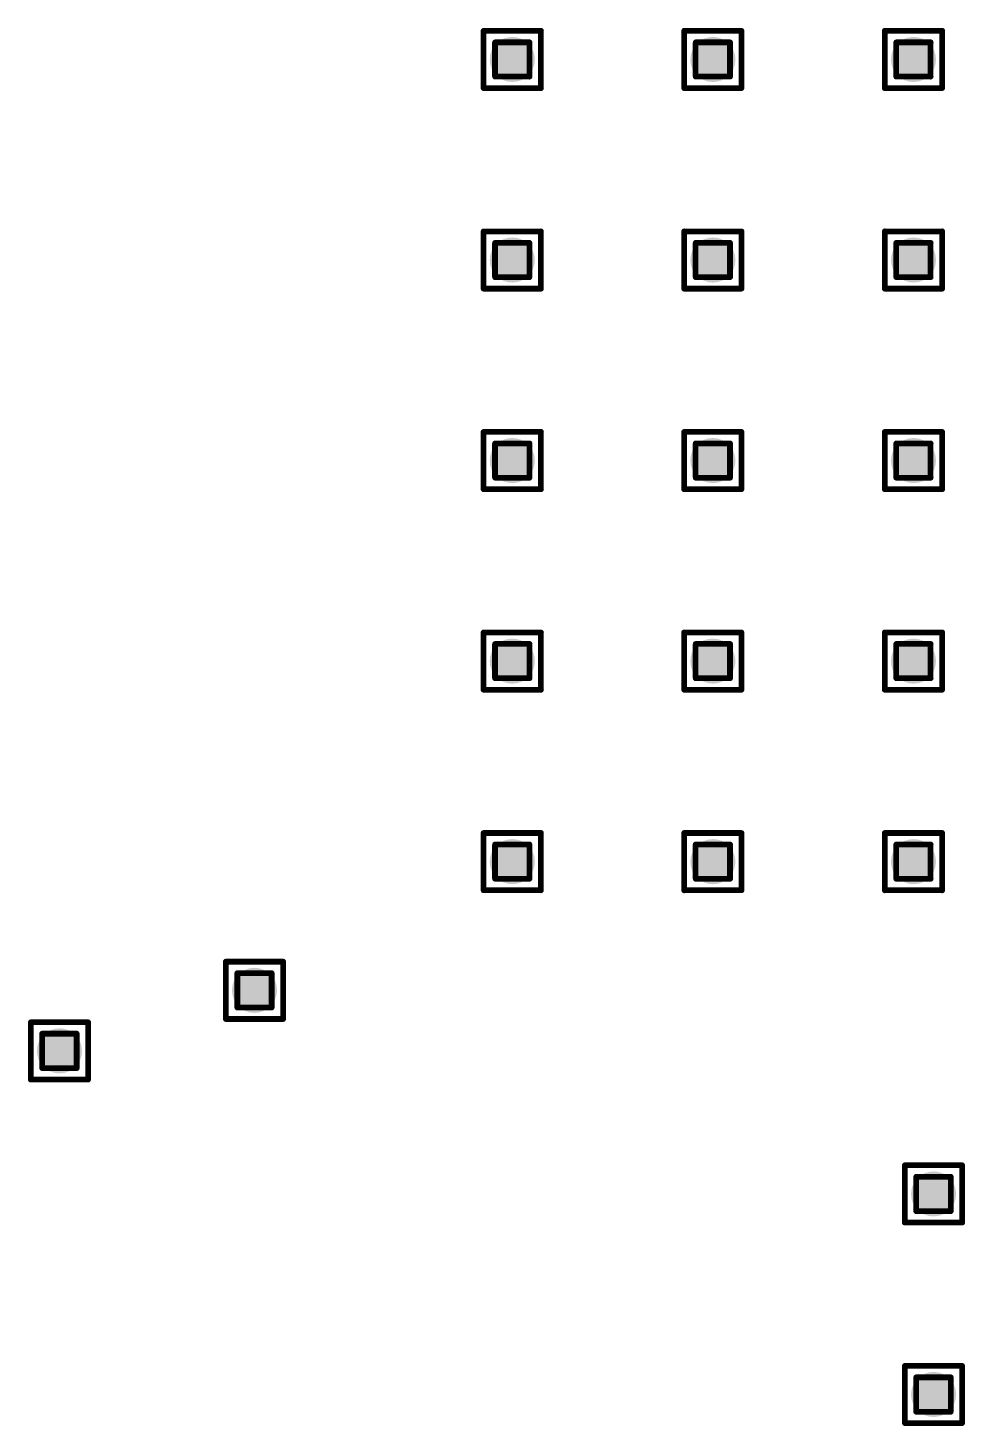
# Model space of a CAD drawing. Header units: millimetres. Extents: x -25 to 478, y -31 to 252.
# Drawn here: x 99.26 to 107.57, y 85.93 to 98.32 of the extents above; entities that cross this region are included whole.
import ezdxf

# ---------------------------------------------------------------- set-up
doc = ezdxf.new("R2010")
doc.units = ezdxf.units.MM
doc.layers.add('DrillDrawing', color=1, linetype='Continuous')
doc.layers.add('ViaHoleLayer', color=16, linetype='Continuous')

msp = doc.modelspace()

# ---------------------------------------------------------------- hatches: boundary and pattern name
at = {"layer": 'ViaHoleLayer'}
h = msp.add_hatch(color=16, dxfattribs=at)
edge = h.paths.add_edge_path()
edge.add_arc((103.556, 98.042), 0.2, 0, 360)
h = msp.add_hatch(color=16, dxfattribs=at)
edge = h.paths.add_edge_path()
edge.add_arc((105.334, 98.042), 0.2, 0, 360)
h = msp.add_hatch(color=16, dxfattribs=at)
edge = h.paths.add_edge_path()
edge.add_arc((107.112, 98.042), 0.2, 0, 360)
h = msp.add_hatch(color=16, dxfattribs=at)
edge = h.paths.add_edge_path()
edge.add_arc((103.556, 96.264), 0.2, 0, 360)
h = msp.add_hatch(color=16, dxfattribs=at)
edge = h.paths.add_edge_path()
edge.add_arc((105.334, 96.264), 0.2, 0, 360)
h = msp.add_hatch(color=16, dxfattribs=at)
edge = h.paths.add_edge_path()
edge.add_arc((107.112, 96.264), 0.2, 0, 360)
h = msp.add_hatch(color=16, dxfattribs=at)
edge = h.paths.add_edge_path()
edge.add_arc((103.556, 94.486), 0.2, 0, 360)
h = msp.add_hatch(color=16, dxfattribs=at)
edge = h.paths.add_edge_path()
edge.add_arc((105.334, 94.486), 0.2, 0, 360)
h = msp.add_hatch(color=16, dxfattribs=at)
edge = h.paths.add_edge_path()
edge.add_arc((107.112, 94.486), 0.2, 0, 360)
h = msp.add_hatch(color=16, dxfattribs=at)
edge = h.paths.add_edge_path()
edge.add_arc((103.556, 92.708), 0.2, 0, 360)
h = msp.add_hatch(color=16, dxfattribs=at)
edge = h.paths.add_edge_path()
edge.add_arc((105.334, 92.708), 0.2, 0, 360)
h = msp.add_hatch(color=16, dxfattribs=at)
edge = h.paths.add_edge_path()
edge.add_arc((107.112, 92.708), 0.2, 0, 360)
h = msp.add_hatch(color=16, dxfattribs=at)
edge = h.paths.add_edge_path()
edge.add_arc((103.556, 90.93), 0.2, 0, 360)
h = msp.add_hatch(color=16, dxfattribs=at)
edge = h.paths.add_edge_path()
edge.add_arc((105.334, 90.93), 0.2, 0, 360)
h = msp.add_hatch(color=16, dxfattribs=at)
edge = h.paths.add_edge_path()
edge.add_arc((107.112, 90.93), 0.2, 0, 360)
h = msp.add_hatch(color=16, dxfattribs=at)
edge = h.paths.add_edge_path()
edge.add_arc((101.271, 89.789), 0.2, 0, 360)
h = msp.add_hatch(color=16, dxfattribs=at)
edge = h.paths.add_edge_path()
edge.add_arc((99.543, 89.252), 0.2, 0, 360)
h = msp.add_hatch(color=16, dxfattribs=at)
edge = h.paths.add_edge_path()
edge.add_arc((107.29, 87.984), 0.2, 0, 360)
h = msp.add_hatch(color=16, dxfattribs=at)
edge = h.paths.add_edge_path()
edge.add_arc((107.29, 86.206), 0.2, 0, 360)

# ---------------------------------------------------------------- linework, layer by layer
at = {"layer": 'DrillDrawing', "const_width": 0.0508}
for points in [[(103.302, 98.296), (103.81, 98.296)], [(103.302, 97.788), (103.302, 98.296)], [(103.81, 97.788), (103.81, 98.296)], [(105.08, 98.296), (105.588, 98.296)], [(105.08, 97.788), (105.08, 98.296)], [(105.588, 97.788), (105.588, 98.296)], [(106.858, 98.296), (107.366, 98.296)], [(106.858, 97.788), (106.858, 98.296)], [(107.366, 97.788), (107.366, 98.296)], [(103.403, 98.194), (103.708, 98.194)], [(103.403, 97.89), (103.403, 98.194)], [(103.708, 97.89), (103.708, 98.194)], [(105.181, 98.194), (105.486, 98.194)], [(105.181, 97.89), (105.181, 98.194)], [(105.486, 97.89), (105.486, 98.194)], [(106.959, 98.194), (107.264, 98.194)], [(106.959, 97.89), (106.959, 98.194)], [(107.264, 97.89), (107.264, 98.194)], [(103.302, 97.788), (103.81, 97.788)], [(103.403, 97.89), (103.708, 97.89)], [(105.08, 97.788), (105.588, 97.788)], [(105.181, 97.89), (105.486, 97.89)], [(106.858, 97.788), (107.366, 97.788)], [(106.959, 97.89), (107.264, 97.89)], [(103.302, 96.518), (103.81, 96.518)], [(103.302, 96.01), (103.302, 96.518)], [(103.403, 96.416), (103.708, 96.416)], [(103.403, 96.112), (103.403, 96.416)], [(103.708, 96.112), (103.708, 96.416)], [(103.81, 96.01), (103.81, 96.518)], [(105.08, 96.518), (105.588, 96.518)], [(105.08, 96.01), (105.08, 96.518)], [(105.181, 96.416), (105.486, 96.416)], [(105.181, 96.112), (105.181, 96.416)], [(105.486, 96.112), (105.486, 96.416)], [(105.588, 96.01), (105.588, 96.518)], [(106.858, 96.518), (107.366, 96.518)], [(106.858, 96.01), (106.858, 96.518)], [(106.959, 96.416), (107.264, 96.416)], [(106.959, 96.112), (106.959, 96.416)], [(107.264, 96.112), (107.264, 96.416)], [(107.366, 96.01), (107.366, 96.518)], [(103.403, 96.112), (103.708, 96.112)], [(105.181, 96.112), (105.486, 96.112)], [(106.959, 96.112), (107.264, 96.112)], [(103.302, 96.01), (103.81, 96.01)], [(105.08, 96.01), (105.588, 96.01)], [(106.858, 96.01), (107.366, 96.01)], [(103.302, 94.74), (103.81, 94.74)], [(103.302, 94.232), (103.302, 94.74)], [(103.81, 94.232), (103.81, 94.74)], [(105.08, 94.74), (105.588, 94.74)], [(105.08, 94.232), (105.08, 94.74)], [(105.588, 94.232), (105.588, 94.74)], [(106.858, 94.74), (107.366, 94.74)], [(106.858, 94.232), (106.858, 94.74)], [(107.366, 94.232), (107.366, 94.74)], [(103.403, 94.638), (103.708, 94.638)], [(103.403, 94.334), (103.403, 94.638)], [(103.708, 94.334), (103.708, 94.638)], [(105.181, 94.638), (105.486, 94.638)], [(105.181, 94.334), (105.181, 94.638)], [(105.486, 94.334), (105.486, 94.638)], [(106.959, 94.638), (107.264, 94.638)], [(106.959, 94.334), (106.959, 94.638)], [(107.264, 94.334), (107.264, 94.638)], [(103.403, 94.334), (103.708, 94.334)], [(105.181, 94.334), (105.486, 94.334)], [(106.959, 94.334), (107.264, 94.334)], [(103.302, 94.232), (103.81, 94.232)], [(105.08, 94.232), (105.588, 94.232)], [(106.858, 94.232), (107.366, 94.232)], [(103.302, 92.962), (103.81, 92.962)], [(103.302, 92.454), (103.302, 92.962)], [(103.81, 92.454), (103.81, 92.962)], [(105.08, 92.962), (105.588, 92.962)], [(105.08, 92.454), (105.08, 92.962)], [(105.588, 92.454), (105.588, 92.962)], [(106.858, 92.962), (107.366, 92.962)], [(106.858, 92.454), (106.858, 92.962)], [(107.366, 92.454), (107.366, 92.962)], [(103.403, 92.86), (103.708, 92.86)], [(103.403, 92.556), (103.403, 92.86)], [(103.708, 92.556), (103.708, 92.86)], [(105.181, 92.86), (105.486, 92.86)], [(105.181, 92.556), (105.181, 92.86)], [(105.486, 92.556), (105.486, 92.86)], [(106.959, 92.86), (107.264, 92.86)], [(106.959, 92.556), (106.959, 92.86)], [(107.264, 92.556), (107.264, 92.86)], [(103.302, 92.454), (103.81, 92.454)], [(103.403, 92.556), (103.708, 92.556)], [(105.08, 92.454), (105.588, 92.454)], [(105.181, 92.556), (105.486, 92.556)], [(106.858, 92.454), (107.366, 92.454)], [(106.959, 92.556), (107.264, 92.556)], [(103.302, 91.184), (103.81, 91.184)], [(103.302, 90.676), (103.302, 91.184)], [(103.403, 91.082), (103.708, 91.082)], [(103.403, 90.778), (103.403, 91.082)], [(103.708, 90.778), (103.708, 91.082)], [(103.81, 90.676), (103.81, 91.184)], [(105.08, 91.184), (105.588, 91.184)], [(105.08, 90.676), (105.08, 91.184)], [(105.181, 91.082), (105.486, 91.082)], [(105.181, 90.778), (105.181, 91.082)], [(105.486, 90.778), (105.486, 91.082)], [(105.588, 90.676), (105.588, 91.184)], [(106.858, 91.184), (107.366, 91.184)], [(106.858, 90.676), (106.858, 91.184)], [(106.959, 91.082), (107.264, 91.082)], [(106.959, 90.778), (106.959, 91.082)], [(107.264, 90.778), (107.264, 91.082)], [(107.366, 90.676), (107.366, 91.184)], [(103.403, 90.778), (103.708, 90.778)], [(105.181, 90.778), (105.486, 90.778)], [(106.959, 90.778), (107.264, 90.778)], [(103.302, 90.676), (103.81, 90.676)], [(105.08, 90.676), (105.588, 90.676)], [(106.858, 90.676), (107.366, 90.676)], [(101.017, 90.043), (101.525, 90.043)], [(101.017, 89.535), (101.017, 90.043)], [(101.525, 89.535), (101.525, 90.043)], [(101.119, 89.941), (101.423, 89.941)], [(101.119, 89.637), (101.119, 89.941)], [(101.423, 89.637), (101.423, 89.941)], [(101.119, 89.637), (101.423, 89.637)], [(99.289, 89.506), (99.797, 89.506)], [(99.289, 88.998), (99.289, 89.506)], [(99.797, 88.998), (99.797, 89.506)], [(101.017, 89.535), (101.525, 89.535)], [(99.39, 89.405), (99.695, 89.405)], [(99.39, 89.1), (99.39, 89.405)], [(99.695, 89.1), (99.695, 89.405)], [(99.39, 89.1), (99.695, 89.1)], [(99.289, 88.998), (99.797, 88.998)], [(107.036, 88.238), (107.544, 88.238)], [(107.036, 87.73), (107.036, 88.238)], [(107.544, 87.73), (107.544, 88.238)], [(107.137, 88.136), (107.442, 88.136)], [(107.137, 87.831), (107.137, 88.136)], [(107.442, 87.831), (107.442, 88.136)], [(107.137, 87.831), (107.442, 87.831)], [(107.036, 87.73), (107.544, 87.73)], [(107.036, 86.46), (107.544, 86.46)], [(107.036, 85.952), (107.036, 86.46)], [(107.544, 85.952), (107.544, 86.46)], [(107.137, 86.358), (107.442, 86.358)], [(107.137, 86.053), (107.137, 86.358)], [(107.442, 86.053), (107.442, 86.358)], [(107.137, 86.053), (107.442, 86.053)], [(107.036, 85.952), (107.544, 85.952)]]:
    msp.add_lwpolyline(points, dxfattribs=at)
at = {"layer": 'DrillDrawing', "const_width": 0.0254}
for points in [[(103.289, 98.296, 1), (103.314, 98.296, 1)], [(103.289, 98.296, 1), (103.314, 98.296, 1)], [(103.797, 98.296, 1), (103.823, 98.296, 1)], [(103.797, 98.296, 1), (103.823, 98.296, 1)], [(105.067, 98.296, 1), (105.093, 98.296, 1)], [(105.067, 98.296, 1), (105.093, 98.296, 1)], [(105.575, 98.296, 1), (105.6, 98.296, 1)], [(105.575, 98.296, 1), (105.6, 98.296, 1)], [(106.845, 98.296, 1), (106.871, 98.296, 1)], [(106.845, 98.296, 1), (106.871, 98.296, 1)], [(107.353, 98.296, 1), (107.379, 98.296, 1)], [(107.353, 98.296, 1), (107.379, 98.296, 1)], [(103.391, 98.194, 1), (103.416, 98.194, 1)], [(103.391, 98.194, 1), (103.416, 98.194, 1)], [(103.695, 98.194, 1), (103.721, 98.194, 1)], [(103.695, 98.194, 1), (103.721, 98.194, 1)], [(105.169, 98.194, 1), (105.194, 98.194, 1)], [(105.169, 98.194, 1), (105.194, 98.194, 1)], [(105.474, 98.194, 1), (105.499, 98.194, 1)], [(105.474, 98.194, 1), (105.499, 98.194, 1)], [(106.947, 98.194, 1), (106.972, 98.194, 1)], [(106.947, 98.194, 1), (106.972, 98.194, 1)], [(107.251, 98.194, 1), (107.277, 98.194, 1)], [(107.251, 98.194, 1), (107.277, 98.194, 1)], [(103.289, 97.788, 1), (103.314, 97.788, 1)], [(103.289, 97.788, 1), (103.314, 97.788, 1)], [(103.391, 97.89, 1), (103.416, 97.89, 1)], [(103.391, 97.89, 1), (103.416, 97.89, 1)], [(103.695, 97.89, 1), (103.721, 97.89, 1)], [(103.695, 97.89, 1), (103.721, 97.89, 1)], [(103.797, 97.788, 1), (103.823, 97.788, 1)], [(103.797, 97.788, 1), (103.823, 97.788, 1)], [(105.067, 97.788, 1), (105.093, 97.788, 1)], [(105.067, 97.788, 1), (105.093, 97.788, 1)], [(105.169, 97.89, 1), (105.194, 97.89, 1)], [(105.169, 97.89, 1), (105.194, 97.89, 1)], [(105.474, 97.89, 1), (105.499, 97.89, 1)], [(105.474, 97.89, 1), (105.499, 97.89, 1)], [(105.575, 97.788, 1), (105.6, 97.788, 1)], [(105.575, 97.788, 1), (105.6, 97.788, 1)], [(106.845, 97.788, 1), (106.871, 97.788, 1)], [(106.845, 97.788, 1), (106.871, 97.788, 1)], [(106.947, 97.89, 1), (106.972, 97.89, 1)], [(106.947, 97.89, 1), (106.972, 97.89, 1)], [(107.251, 97.89, 1), (107.277, 97.89, 1)], [(107.251, 97.89, 1), (107.277, 97.89, 1)], [(107.353, 97.788, 1), (107.379, 97.788, 1)], [(107.353, 97.788, 1), (107.379, 97.788, 1)], [(103.289, 96.518, 1), (103.314, 96.518, 1)], [(103.289, 96.518, 1), (103.314, 96.518, 1)], [(103.391, 96.416, 1), (103.416, 96.416, 1)], [(103.391, 96.416, 1), (103.416, 96.416, 1)], [(103.695, 96.416, 1), (103.721, 96.416, 1)], [(103.695, 96.416, 1), (103.721, 96.416, 1)], [(103.797, 96.518, 1), (103.823, 96.518, 1)], [(103.797, 96.518, 1), (103.823, 96.518, 1)], [(105.067, 96.518, 1), (105.093, 96.518, 1)], [(105.067, 96.518, 1), (105.093, 96.518, 1)], [(105.169, 96.416, 1), (105.194, 96.416, 1)], [(105.169, 96.416, 1), (105.194, 96.416, 1)], [(105.474, 96.416, 1), (105.499, 96.416, 1)], [(105.474, 96.416, 1), (105.499, 96.416, 1)], [(105.575, 96.518, 1), (105.6, 96.518, 1)], [(105.575, 96.518, 1), (105.6, 96.518, 1)], [(106.845, 96.518, 1), (106.871, 96.518, 1)], [(106.845, 96.518, 1), (106.871, 96.518, 1)], [(106.947, 96.416, 1), (106.972, 96.416, 1)], [(106.947, 96.416, 1), (106.972, 96.416, 1)], [(107.251, 96.416, 1), (107.277, 96.416, 1)], [(107.251, 96.416, 1), (107.277, 96.416, 1)], [(107.353, 96.518, 1), (107.379, 96.518, 1)], [(107.353, 96.518, 1), (107.379, 96.518, 1)], [(103.391, 96.112, 1), (103.416, 96.112, 1)], [(103.391, 96.112, 1), (103.416, 96.112, 1)], [(103.695, 96.112, 1), (103.721, 96.112, 1)], [(103.695, 96.112, 1), (103.721, 96.112, 1)], [(105.169, 96.112, 1), (105.194, 96.112, 1)], [(105.169, 96.112, 1), (105.194, 96.112, 1)], [(105.474, 96.112, 1), (105.499, 96.112, 1)], [(105.474, 96.112, 1), (105.499, 96.112, 1)], [(106.947, 96.112, 1), (106.972, 96.112, 1)], [(106.947, 96.112, 1), (106.972, 96.112, 1)], [(107.251, 96.112, 1), (107.277, 96.112, 1)], [(107.251, 96.112, 1), (107.277, 96.112, 1)], [(103.289, 96.01, 1), (103.314, 96.01, 1)], [(103.289, 96.01, 1), (103.314, 96.01, 1)], [(103.797, 96.01, 1), (103.823, 96.01, 1)], [(103.797, 96.01, 1), (103.823, 96.01, 1)], [(105.067, 96.01, 1), (105.093, 96.01, 1)], [(105.067, 96.01, 1), (105.093, 96.01, 1)], [(105.575, 96.01, 1), (105.6, 96.01, 1)], [(105.575, 96.01, 1), (105.6, 96.01, 1)], [(106.845, 96.01, 1), (106.871, 96.01, 1)], [(106.845, 96.01, 1), (106.871, 96.01, 1)], [(107.353, 96.01, 1), (107.379, 96.01, 1)], [(107.353, 96.01, 1), (107.379, 96.01, 1)], [(103.289, 94.74, 1), (103.314, 94.74, 1)], [(103.289, 94.74, 1), (103.314, 94.74, 1)], [(103.797, 94.74, 1), (103.823, 94.74, 1)], [(103.797, 94.74, 1), (103.823, 94.74, 1)], [(105.067, 94.74, 1), (105.093, 94.74, 1)], [(105.067, 94.74, 1), (105.093, 94.74, 1)], [(105.575, 94.74, 1), (105.6, 94.74, 1)], [(105.575, 94.74, 1), (105.6, 94.74, 1)], [(106.845, 94.74, 1), (106.871, 94.74, 1)], [(106.845, 94.74, 1), (106.871, 94.74, 1)], [(107.353, 94.74, 1), (107.379, 94.74, 1)], [(107.353, 94.74, 1), (107.379, 94.74, 1)], [(103.391, 94.638, 1), (103.416, 94.638, 1)], [(103.391, 94.638, 1), (103.416, 94.638, 1)], [(103.695, 94.638, 1), (103.721, 94.638, 1)], [(103.695, 94.638, 1), (103.721, 94.638, 1)], [(105.169, 94.638, 1), (105.194, 94.638, 1)], [(105.169, 94.638, 1), (105.194, 94.638, 1)], [(105.474, 94.638, 1), (105.499, 94.638, 1)], [(105.474, 94.638, 1), (105.499, 94.638, 1)], [(106.947, 94.638, 1), (106.972, 94.638, 1)], [(106.947, 94.638, 1), (106.972, 94.638, 1)], [(107.251, 94.638, 1), (107.277, 94.638, 1)], [(107.251, 94.638, 1), (107.277, 94.638, 1)], [(103.391, 94.334, 1), (103.416, 94.334, 1)], [(103.391, 94.334, 1), (103.416, 94.334, 1)], [(103.695, 94.334, 1), (103.721, 94.334, 1)], [(103.695, 94.334, 1), (103.721, 94.334, 1)], [(105.169, 94.334, 1), (105.194, 94.334, 1)], [(105.169, 94.334, 1), (105.194, 94.334, 1)], [(105.474, 94.334, 1), (105.499, 94.334, 1)], [(105.474, 94.334, 1), (105.499, 94.334, 1)], [(106.947, 94.334, 1), (106.972, 94.334, 1)], [(106.947, 94.334, 1), (106.972, 94.334, 1)], [(107.251, 94.334, 1), (107.277, 94.334, 1)], [(107.251, 94.334, 1), (107.277, 94.334, 1)], [(103.289, 94.232, 1), (103.314, 94.232, 1)], [(103.289, 94.232, 1), (103.314, 94.232, 1)], [(103.797, 94.232, 1), (103.823, 94.232, 1)], [(103.797, 94.232, 1), (103.823, 94.232, 1)], [(105.067, 94.232, 1), (105.093, 94.232, 1)], [(105.067, 94.232, 1), (105.093, 94.232, 1)], [(105.575, 94.232, 1), (105.6, 94.232, 1)], [(105.575, 94.232, 1), (105.6, 94.232, 1)], [(106.845, 94.232, 1), (106.871, 94.232, 1)], [(106.845, 94.232, 1), (106.871, 94.232, 1)], [(107.353, 94.232, 1), (107.379, 94.232, 1)], [(107.353, 94.232, 1), (107.379, 94.232, 1)], [(103.289, 92.962, 1), (103.314, 92.962, 1)], [(103.289, 92.962, 1), (103.314, 92.962, 1)], [(103.797, 92.962, 1), (103.823, 92.962, 1)], [(103.797, 92.962, 1), (103.823, 92.962, 1)], [(105.067, 92.962, 1), (105.093, 92.962, 1)], [(105.067, 92.962, 1), (105.093, 92.962, 1)], [(105.575, 92.962, 1), (105.6, 92.962, 1)], [(105.575, 92.962, 1), (105.6, 92.962, 1)], [(106.845, 92.962, 1), (106.871, 92.962, 1)], [(106.845, 92.962, 1), (106.871, 92.962, 1)], [(107.353, 92.962, 1), (107.379, 92.962, 1)], [(107.353, 92.962, 1), (107.379, 92.962, 1)], [(103.391, 92.86, 1), (103.416, 92.86, 1)], [(103.391, 92.86, 1), (103.416, 92.86, 1)], [(103.695, 92.86, 1), (103.721, 92.86, 1)], [(103.695, 92.86, 1), (103.721, 92.86, 1)], [(105.169, 92.86, 1), (105.194, 92.86, 1)], [(105.169, 92.86, 1), (105.194, 92.86, 1)], [(105.474, 92.86, 1), (105.499, 92.86, 1)], [(105.474, 92.86, 1), (105.499, 92.86, 1)], [(106.947, 92.86, 1), (106.972, 92.86, 1)], [(106.947, 92.86, 1), (106.972, 92.86, 1)], [(107.251, 92.86, 1), (107.277, 92.86, 1)], [(107.251, 92.86, 1), (107.277, 92.86, 1)], [(103.289, 92.454, 1), (103.314, 92.454, 1)], [(103.289, 92.454, 1), (103.314, 92.454, 1)], [(103.391, 92.556, 1), (103.416, 92.556, 1)], [(103.391, 92.556, 1), (103.416, 92.556, 1)], [(103.695, 92.556, 1), (103.721, 92.556, 1)], [(103.695, 92.556, 1), (103.721, 92.556, 1)], [(103.797, 92.454, 1), (103.823, 92.454, 1)], [(103.797, 92.454, 1), (103.823, 92.454, 1)], [(105.067, 92.454, 1), (105.093, 92.454, 1)], [(105.067, 92.454, 1), (105.093, 92.454, 1)], [(105.169, 92.556, 1), (105.194, 92.556, 1)], [(105.169, 92.556, 1), (105.194, 92.556, 1)], [(105.474, 92.556, 1), (105.499, 92.556, 1)], [(105.474, 92.556, 1), (105.499, 92.556, 1)], [(105.575, 92.454, 1), (105.6, 92.454, 1)], [(105.575, 92.454, 1), (105.6, 92.454, 1)], [(106.845, 92.454, 1), (106.871, 92.454, 1)], [(106.845, 92.454, 1), (106.871, 92.454, 1)], [(106.947, 92.556, 1), (106.972, 92.556, 1)], [(106.947, 92.556, 1), (106.972, 92.556, 1)], [(107.251, 92.556, 1), (107.277, 92.556, 1)], [(107.251, 92.556, 1), (107.277, 92.556, 1)], [(107.353, 92.454, 1), (107.379, 92.454, 1)], [(107.353, 92.454, 1), (107.379, 92.454, 1)], [(103.289, 91.184, 1), (103.314, 91.184, 1)], [(103.289, 91.184, 1), (103.314, 91.184, 1)], [(103.391, 91.082, 1), (103.416, 91.082, 1)], [(103.391, 91.082, 1), (103.416, 91.082, 1)], [(103.695, 91.082, 1), (103.721, 91.082, 1)], [(103.695, 91.082, 1), (103.721, 91.082, 1)], [(103.797, 91.184, 1), (103.823, 91.184, 1)], [(103.797, 91.184, 1), (103.823, 91.184, 1)], [(105.067, 91.184, 1), (105.093, 91.184, 1)], [(105.067, 91.184, 1), (105.093, 91.184, 1)], [(105.169, 91.082, 1), (105.194, 91.082, 1)], [(105.169, 91.082, 1), (105.194, 91.082, 1)], [(105.474, 91.082, 1), (105.499, 91.082, 1)], [(105.474, 91.082, 1), (105.499, 91.082, 1)], [(105.575, 91.184, 1), (105.6, 91.184, 1)], [(105.575, 91.184, 1), (105.6, 91.184, 1)], [(106.845, 91.184, 1), (106.871, 91.184, 1)], [(106.845, 91.184, 1), (106.871, 91.184, 1)], [(106.947, 91.082, 1), (106.972, 91.082, 1)], [(106.947, 91.082, 1), (106.972, 91.082, 1)], [(107.251, 91.082, 1), (107.277, 91.082, 1)], [(107.251, 91.082, 1), (107.277, 91.082, 1)], [(107.353, 91.184, 1), (107.379, 91.184, 1)], [(107.353, 91.184, 1), (107.379, 91.184, 1)], [(103.391, 90.778, 1), (103.416, 90.778, 1)], [(103.391, 90.778, 1), (103.416, 90.778, 1)], [(103.695, 90.778, 1), (103.721, 90.778, 1)], [(103.695, 90.778, 1), (103.721, 90.778, 1)], [(105.169, 90.778, 1), (105.194, 90.778, 1)], [(105.169, 90.778, 1), (105.194, 90.778, 1)], [(105.474, 90.778, 1), (105.499, 90.778, 1)], [(105.474, 90.778, 1), (105.499, 90.778, 1)], [(106.947, 90.778, 1), (106.972, 90.778, 1)], [(106.947, 90.778, 1), (106.972, 90.778, 1)], [(107.251, 90.778, 1), (107.277, 90.778, 1)], [(107.251, 90.778, 1), (107.277, 90.778, 1)], [(103.289, 90.676, 1), (103.314, 90.676, 1)], [(103.289, 90.676, 1), (103.314, 90.676, 1)], [(103.797, 90.676, 1), (103.823, 90.676, 1)], [(103.797, 90.676, 1), (103.823, 90.676, 1)], [(105.067, 90.676, 1), (105.093, 90.676, 1)], [(105.067, 90.676, 1), (105.093, 90.676, 1)], [(105.575, 90.676, 1), (105.6, 90.676, 1)], [(105.575, 90.676, 1), (105.6, 90.676, 1)], [(106.845, 90.676, 1), (106.871, 90.676, 1)], [(106.845, 90.676, 1), (106.871, 90.676, 1)], [(107.353, 90.676, 1), (107.379, 90.676, 1)], [(107.353, 90.676, 1), (107.379, 90.676, 1)], [(101.004, 90.043, 1), (101.03, 90.043, 1)], [(101.004, 90.043, 1), (101.03, 90.043, 1)], [(101.512, 90.043, 1), (101.538, 90.043, 1)], [(101.512, 90.043, 1), (101.538, 90.043, 1)], [(101.106, 89.941, 1), (101.131, 89.941, 1)], [(101.106, 89.941, 1), (101.131, 89.941, 1)], [(101.411, 89.941, 1), (101.436, 89.941, 1)], [(101.411, 89.941, 1), (101.436, 89.941, 1)], [(101.106, 89.637, 1), (101.131, 89.637, 1)], [(101.106, 89.637, 1), (101.131, 89.637, 1)], [(101.411, 89.637, 1), (101.436, 89.637, 1)], [(101.411, 89.637, 1), (101.436, 89.637, 1)], [(99.276, 89.506, 1), (99.301, 89.506, 1)], [(99.276, 89.506, 1), (99.301, 89.506, 1)], [(99.784, 89.506, 1), (99.809, 89.506, 1)], [(99.784, 89.506, 1), (99.809, 89.506, 1)], [(101.004, 89.535, 1), (101.03, 89.535, 1)], [(101.004, 89.535, 1), (101.03, 89.535, 1)], [(101.512, 89.535, 1), (101.538, 89.535, 1)], [(101.512, 89.535, 1), (101.538, 89.535, 1)], [(99.377, 89.405, 1), (99.403, 89.405, 1)], [(99.377, 89.405, 1), (99.403, 89.405, 1)], [(99.682, 89.405, 1), (99.708, 89.405, 1)], [(99.682, 89.405, 1), (99.708, 89.405, 1)], [(99.377, 89.1, 1), (99.403, 89.1, 1)], [(99.377, 89.1, 1), (99.403, 89.1, 1)], [(99.682, 89.1, 1), (99.708, 89.1, 1)], [(99.682, 89.1, 1), (99.708, 89.1, 1)], [(99.276, 88.998, 1), (99.301, 88.998, 1)], [(99.276, 88.998, 1), (99.301, 88.998, 1)], [(99.784, 88.998, 1), (99.809, 88.998, 1)], [(99.784, 88.998, 1), (99.809, 88.998, 1)], [(107.023, 88.238, 1), (107.048, 88.238, 1)], [(107.023, 88.238, 1), (107.048, 88.238, 1)], [(107.531, 88.238, 1), (107.556, 88.238, 1)], [(107.531, 88.238, 1), (107.556, 88.238, 1)], [(107.124, 88.136, 1), (107.15, 88.136, 1)], [(107.124, 88.136, 1), (107.15, 88.136, 1)], [(107.429, 88.136, 1), (107.455, 88.136, 1)], [(107.429, 88.136, 1), (107.455, 88.136, 1)], [(107.124, 87.831, 1), (107.15, 87.831, 1)], [(107.124, 87.831, 1), (107.15, 87.831, 1)], [(107.429, 87.831, 1), (107.455, 87.831, 1)], [(107.429, 87.831, 1), (107.455, 87.831, 1)], [(107.023, 87.73, 1), (107.048, 87.73, 1)], [(107.023, 87.73, 1), (107.048, 87.73, 1)], [(107.531, 87.73, 1), (107.556, 87.73, 1)], [(107.531, 87.73, 1), (107.556, 87.73, 1)], [(107.023, 86.46, 1), (107.048, 86.46, 1)], [(107.023, 86.46, 1), (107.048, 86.46, 1)], [(107.531, 86.46, 1), (107.556, 86.46, 1)], [(107.531, 86.46, 1), (107.556, 86.46, 1)], [(107.124, 86.358, 1), (107.15, 86.358, 1)], [(107.124, 86.358, 1), (107.15, 86.358, 1)], [(107.429, 86.358, 1), (107.455, 86.358, 1)], [(107.429, 86.358, 1), (107.455, 86.358, 1)], [(107.124, 86.053, 1), (107.15, 86.053, 1)], [(107.124, 86.053, 1), (107.15, 86.053, 1)], [(107.429, 86.053, 1), (107.455, 86.053, 1)], [(107.429, 86.053, 1), (107.455, 86.053, 1)], [(107.023, 85.952, 1), (107.048, 85.952, 1)], [(107.023, 85.952, 1), (107.048, 85.952, 1)], [(107.531, 85.952, 1), (107.556, 85.952, 1)], [(107.531, 85.952, 1), (107.556, 85.952, 1)]]:
    msp.add_lwpolyline(points, format="xyb", close=True, dxfattribs=at)

doc.saveas('drawing.dxf')
